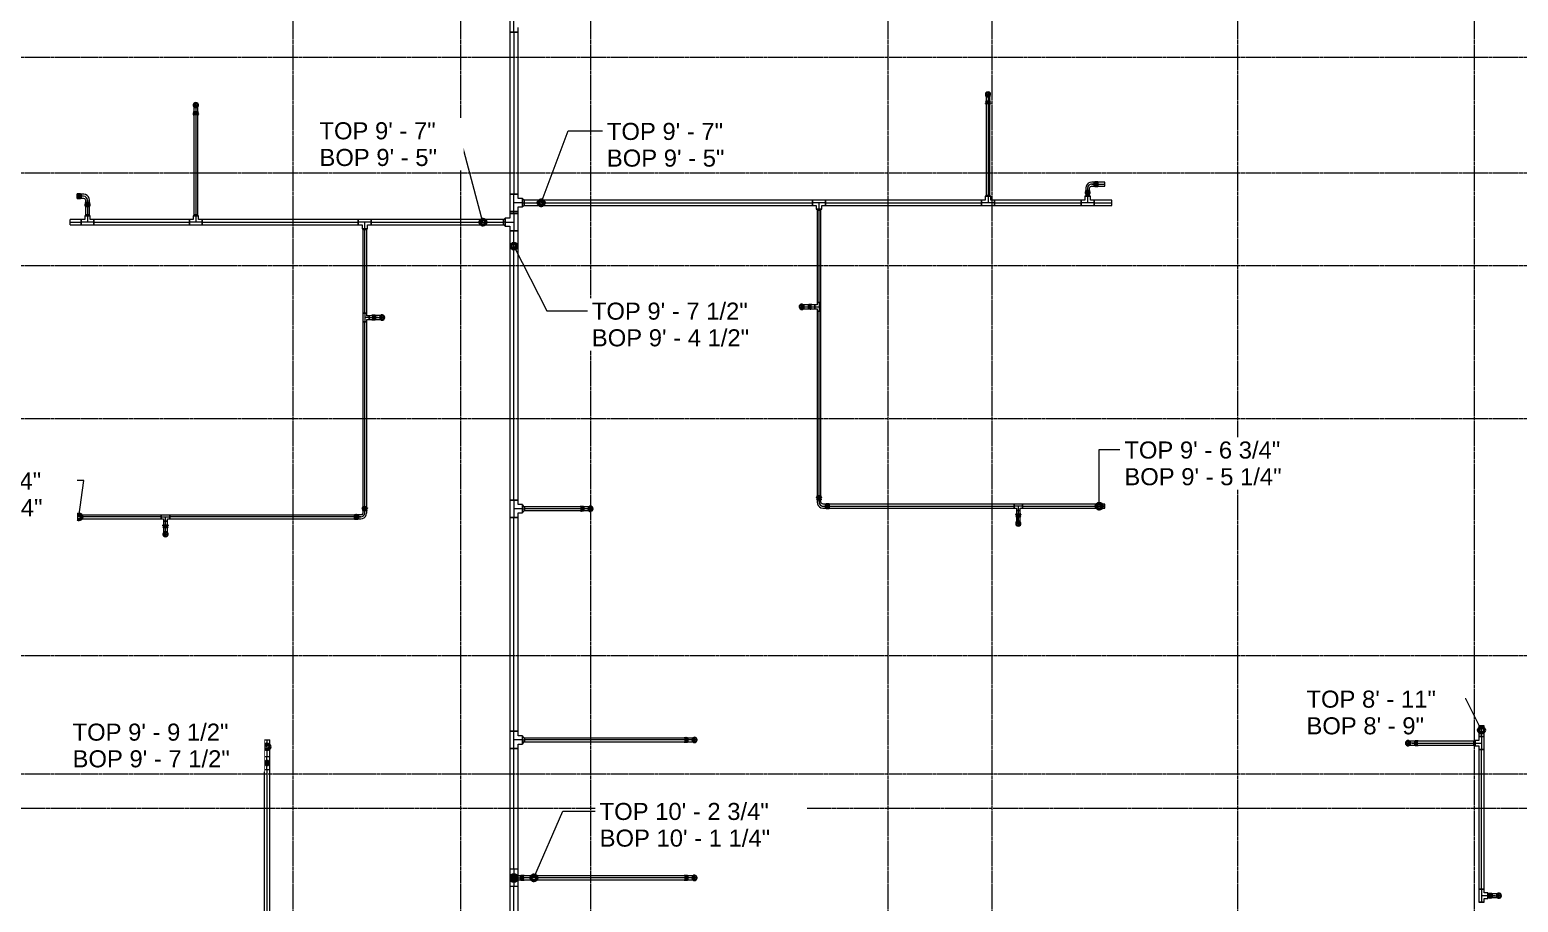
# Model space of a CAD drawing. Header units: inches. Extents: x -3679 to 241, y -496 to 1784.
# Drawn here: x -2102 to -1587, y 520 to 822 of the extents above; entities that cross this region are included whole.
import ezdxf

# ---------------------------------------------------------------- set-up
doc = ezdxf.new("R2010")
doc.units = ezdxf.units.IN
doc.header["$MEASUREMENT"] = 0
doc.linetypes.add('Grid Line', pattern=[0.875, 0.5, -0.125, 0.125, -0.125])
for name, color, linetype, lineweight in [('G-ANNO-DIMS', 111, 'Continuous', 9), ('P-PIPE', 3, 'Continuous', 9), ('P-PIPE-CNTR', 3, 'Continuous', 9), ('S-GRID', 1, 'Continuous', 9)]:
    doc.layers.add(name, color=color, linetype=linetype, lineweight=lineweight)
doc.styles.add('Arial_1', font='arial.ttf', dxfattribs={"height": 5.901198})

# ---------------------------------------------------------------- blocks, each defined once
blk = doc.blocks.new('Victaulic-VicPress316-Elbow 90-45deg Style P568_P571 - Standard-523083-MAIN LEVEL')
at = {"layer": 'P-PIPE'}
for p, q in [((-436.17, 302.52), (-436.17, 302.18)), ((-436.17, 301.89), (-436.17, 301.44)), ((-436.06, 302.52), (-436.06, 301.22)), ((-436.06, 301.33), (-436.06, 300.39)), ((-436.06, 301.33), (-435.41, 301.33)), ((-435.41, 301.33), (-436.06, 301.33)), ((-435.41, 302.52), (-435.41, 302.52)), ((-435.41, 302.52), (-435.41, 302.52)), ((-435.41, 302.52), (-435.41, 302.52)), ((-435.41, 302.52), (-435.41, 302.52)), ((-435.41, 302.18), (-435.41, 302.18)), ((-435.41, 302.18), (-435.41, 302.18)), ((-435.41, 301.89), (-435.41, 301.89)), ((-435.41, 301.89), (-435.41, 301.89)), ((-435.41, 301.33), (-434.75, 301.33)), ((-434.75, 301.33), (-435.41, 301.33)), ((-435.41, 300.39), (-435.41, 301.33)), ((-435.41, 301.22), (-435.41, 301.22)), ((-435.41, 301.22), (-435.41, 301.22)), ((-435.41, 299), (-435.41, 300.39)), ((-435.41, 299), (-435.41, 299)), ((-434.75, 301.22), (-434.75, 302.52)), ((-434.75, 300.39), (-434.75, 301.33)), ((-434.64, 302.18), (-434.64, 302.52)), ((-434.64, 301.44), (-434.64, 301.89))]:
    blk.add_line(p, q, dxfattribs=at)
at = {"layer": 'P-PIPE', "flags": 128}
for points in [[(-436.17, 301.89), (-436.29, 301.96), (-436.3, 302.1), (-436.19, 302.18), (-436.17, 302.18)], [(-435.41, 299.91), (-435.8, 299.82), (-436.12, 299.56), (-436.3, 299.19), (-436.29, 298.78), (-436.1, 298.42), (-435.78, 298.17), (-435.41, 298.09)], [(-436.17, 302.18), (-436.08, 302.18), (-435.83, 302.18), (-435.47, 302.18), (-435.41, 302.18)], [(-435.41, 302.18), (-435.77, 302.18), (-436.05, 302.18), (-436.17, 302.18), (-436.17, 302.18)], [(-436.17, 301.89), (-436.08, 301.89), (-435.83, 301.89), (-435.47, 301.89), (-435.41, 301.89)], [(-435.41, 301.89), (-435.77, 301.89), (-436.05, 301.89), (-436.17, 301.89), (-436.17, 301.89)], [(-436.06, 301.22), (-436.17, 301.41), (-436.17, 301.44)], [(-435.41, 299.77), (-435.77, 299.67), (-436.05, 299.42), (-436.17, 299.07), (-436.11, 298.7), (-435.88, 298.4), (-435.54, 298.25), (-435.41, 298.23)], [(-436.06, 300.39), (-436.06, 299.89), (-436.06, 299.46), (-436.06, 299.15), (-436.06, 299.01), (-436.06, 299)], [(-434.64, 302.18), (-434.73, 302.18), (-434.98, 302.18), (-435.34, 302.18), (-435.41, 302.18)], [(-435.41, 302.18), (-435.04, 302.18), (-434.76, 302.18), (-434.64, 302.18), (-434.64, 302.18)], [(-434.64, 301.89), (-434.73, 301.89), (-434.98, 301.89), (-435.34, 301.89), (-435.41, 301.89)], [(-435.41, 301.89), (-435.04, 301.89), (-434.76, 301.89), (-434.64, 301.89), (-434.64, 301.89)], [(-435.41, 298.09), (-435.01, 298.18), (-434.69, 298.44), (-434.51, 298.81), (-434.52, 299.22), (-434.71, 299.58), (-435.03, 299.83), (-435.41, 299.91)], [(-435.41, 298.23), (-435.04, 298.33), (-434.76, 298.58), (-434.64, 298.93), (-434.7, 299.3), (-434.93, 299.6), (-435.27, 299.75), (-435.41, 299.77)], [(-434.64, 301.44), (-434.73, 301.24), (-434.75, 301.22)], [(-434.75, 299), (-434.75, 299.09), (-434.75, 299.36), (-434.75, 299.76), (-434.75, 300.25), (-434.75, 300.39)], [(-434.64, 302.18), (-434.52, 302.11), (-434.51, 301.98), (-434.62, 301.89), (-434.64, 301.89)]]:
    blk.add_lwpolyline(points, dxfattribs=at)
at = {"layer": 'P-PIPE'}
for radius, start, end in [(0.767, 90, 270), (0.767, 90, 270), (0.767, 90, 270), (0.657, 90, 270), (0.657, 90, 270), (0.657, 90, 180), (0.657, 180, 270), (0.767, 270, 90), (0.767, 270, 90), (0.767, 270, 90), (0.658, 270, 90), (0.658, 270, 90), (0.658, 0, 90), (0.658, 270, 0)]:
    blk.add_arc((-435.41, 299), radius, start, end, dxfattribs=at)
blk = doc.blocks.new('Victaulic-VicPress316-Elbow 90-45deg Style P568_P571 - Standard-V7-MAIN LEVEL')
at = {"layer": 'P-PIPE'}
for p, q in [((-3.18, 0.77), (-3.52, 0.77)), ((-3.52, 0.77), (-3.52, -0.77)), ((-3.52, -0.77), (-3.52, 0.77)), ((-2.22, 0.66), (-3.52, 0.66)), ((-3.52, -0.66), (-3.52, 0.66)), ((-3.52, 0.66), (-3.52, -0.66)), ((-3.18, -0.77), (-3.18, 0.77)), ((-3.18, 0.77), (-3.18, -0.77)), ((-2.44, 0.77), (-2.89, 0.77)), ((-2.89, -0.77), (-2.89, 0.77)), ((-2.89, 0.77), (-2.89, -0.77)), ((-1.39, 0.66), (-2.33, 0.66)), ((-2.33, 0), (-2.33, 0.66)), ((-2.33, 0.66), (-2.33, 0)), ((-2.22, -0.66), (-2.22, 0.66)), ((-2.22, 0.66), (-2.22, -0.66)), ((-0.77, 3.52), (-0.77, 3.18)), ((0.77, 3.52), (-0.77, 3.52)), ((-0.77, 3.52), (0.77, 3.52)), ((-0.77, 3.18), (0.77, 3.18)), ((0.77, 3.18), (-0.77, 3.18)), ((-0.77, 2.89), (-0.77, 2.44)), ((-0.77, 2.89), (0.77, 2.89)), ((0.77, 2.89), (-0.77, 2.89)), ((-0.66, 3.52), (-0.66, 2.22)), ((-0.66, 3.52), (0.66, 3.52)), ((0.66, 3.52), (-0.66, 3.52)), ((-0.66, 2.33), (-0.66, 1.39)), ((0, 2.33), (-0.66, 2.33)), ((-0.66, 2.33), (0, 2.33)), ((-0.66, 2.22), (0.66, 2.22)), ((0.66, 2.22), (-0.66, 2.22)), ((0, 2.33), (0.66, 2.33)), ((0.66, 2.33), (0, 2.33)), ((0, 1.39), (0, 2.33)), ((0.66, 2.22), (0.66, 3.52)), ((0.66, 1.39), (0.66, 2.33)), ((0.77, 3.18), (0.77, 3.52)), ((0.77, 2.44), (0.77, 2.89)), ((-3.52, -0.66), (-2.22, -0.66)), ((-3.52, -0.77), (-3.18, -0.77)), ((-2.89, -0.77), (-2.44, -0.77)), ((-2.33, 0), (-2.33, -0.66)), ((-2.33, -0.66), (-2.33, 0)), ((-1.39, 0), (-2.33, 0)), ((-2.33, -0.66), (-1.39, -0.66))]:
    blk.add_line(p, q, dxfattribs=at)
at = {"layer": 'P-PIPE', "flags": 128}
for points in [[(-3.18, 0.77), (-3.11, 0.89), (-2.98, 0.9), (-2.89, 0.79), (-2.89, 0.77)], [(-3.18, 0.77), (-3.18, 0.67), (-3.18, 0.42), (-3.18, 0.07), (-3.18, -0.3), (-3.18, -0.6), (-3.18, -0.75), (-3.18, -0.77)], [(-3.18, -0.77), (-3.18, -0.67), (-3.18, -0.42), (-3.18, -0.07), (-3.18, 0.3), (-3.18, 0.6), (-3.18, 0.75), (-3.18, 0.77)], [(-2.89, -0.77), (-2.89, -0.67), (-2.89, -0.42), (-2.89, -0.07), (-2.89, 0.3), (-2.89, 0.6), (-2.89, 0.75), (-2.89, 0.77)], [(-2.89, 0.77), (-2.89, 0.67), (-2.89, 0.42), (-2.89, 0.07), (-2.89, -0.3), (-2.89, -0.6), (-2.89, -0.75), (-2.89, -0.77)], [(-2.44, 0.77), (-2.24, 0.68), (-2.22, 0.66)], [(-0.66, 1.39), (-0.75, 1.04), (-1, 0.77), (-1.35, 0.66), (-1.39, 0.66)], [(-1.39, -0.66), (-0.78, -0.56), (-0.23, -0.29), (0.22, 0.13), (0.53, 0.67), (0.65, 1.27), (0.66, 1.39)], [(-0.77, 2.89), (-0.89, 2.96), (-0.9, 3.1), (-0.79, 3.18), (-0.77, 3.18)], [(0.77, 3.18), (0.67, 3.18), (0.42, 3.18), (0.07, 3.18), (-0.3, 3.18), (-0.6, 3.18), (-0.75, 3.18), (-0.77, 3.18)], [(-0.77, 3.18), (-0.67, 3.18), (-0.42, 3.18), (-0.07, 3.18), (0.3, 3.18), (0.6, 3.18), (0.75, 3.18), (0.77, 3.18)], [(-0.77, 2.89), (-0.67, 2.89), (-0.42, 2.89), (-0.07, 2.89), (0.3, 2.89), (0.6, 2.89), (0.75, 2.89), (0.77, 2.89)], [(0.77, 2.89), (0.67, 2.89), (0.42, 2.89), (0.07, 2.89), (-0.3, 2.89), (-0.6, 2.89), (-0.75, 2.89), (-0.77, 2.89)], [(-0.66, 2.22), (-0.77, 2.41), (-0.77, 2.44)], [(0.77, 2.44), (0.68, 2.24), (0.66, 2.22)], [(0.77, 3.18), (0.89, 3.11), (0.9, 2.98), (0.79, 2.89), (0.77, 2.89)], [(-2.89, -0.77), (-2.96, -0.89), (-3.1, -0.9), (-3.18, -0.79), (-3.18, -0.77)], [(-2.22, -0.66), (-2.41, -0.77), (-2.44, -0.77)]]:
    blk.add_lwpolyline(points, dxfattribs=at)
at = {"layer": 'P-PIPE'}
blk.add_arc((-1.39, 1.39), 1.39, 270, 0, dxfattribs=at)
blk = doc.blocks.new('Victaulic-VicPress316-Elbow 90-45deg Style P568_P571 - Standard-V5-MAIN LEVEL')
at = {"layer": 'P-PIPE'}
for p, q in [((-559.33, 302.52), (-559.33, 302.18)), ((-559.33, 301.89), (-559.33, 301.44)), ((-559.22, 302.52), (-559.22, 301.22)), ((-559.22, 301.33), (-559.22, 300.39)), ((-558.56, 301.33), (-559.22, 301.33)), ((-559.22, 301.33), (-558.56, 301.33)), ((-558.56, 302.52), (-558.56, 302.52)), ((-558.56, 302.52), (-558.56, 302.52)), ((-558.56, 302.52), (-558.56, 302.52)), ((-558.56, 302.52), (-558.56, 302.52)), ((-558.56, 302.18), (-558.56, 302.18)), ((-558.56, 302.18), (-558.56, 302.18)), ((-558.56, 301.89), (-558.56, 301.89)), ((-558.56, 301.89), (-558.56, 301.89)), ((-557.9, 301.33), (-558.56, 301.33)), ((-558.56, 301.33), (-557.9, 301.33)), ((-558.56, 300.39), (-558.56, 301.33)), ((-558.56, 301.22), (-558.56, 301.22)), ((-558.56, 301.22), (-558.56, 301.22)), ((-558.56, 300.39), (-558.56, 299)), ((-558.56, 299), (-558.56, 299)), ((-557.9, 301.22), (-557.9, 302.52)), ((-557.9, 300.39), (-557.9, 301.33)), ((-557.79, 302.18), (-557.79, 302.52)), ((-557.79, 301.44), (-557.79, 301.89))]:
    blk.add_line(p, q, dxfattribs=at)
at = {"layer": 'P-PIPE', "flags": 128}
for points in [[(-559.33, 301.89), (-559.45, 301.96), (-559.46, 302.1), (-559.35, 302.18), (-559.33, 302.18)], [(-558.56, 299.91), (-558.96, 299.82), (-559.28, 299.56), (-559.45, 299.19), (-559.45, 298.78), (-559.26, 298.42), (-558.93, 298.17), (-558.56, 298.09)], [(-559.33, 302.18), (-559.23, 302.18), (-558.98, 302.18), (-558.63, 302.18), (-558.56, 302.18)], [(-558.56, 302.18), (-558.92, 302.18), (-559.2, 302.18), (-559.32, 302.18), (-559.33, 302.18)], [(-559.33, 301.89), (-559.23, 301.89), (-558.98, 301.89), (-558.63, 301.89), (-558.56, 301.89)], [(-558.56, 301.89), (-558.92, 301.89), (-559.2, 301.89), (-559.32, 301.89), (-559.33, 301.89)], [(-559.22, 301.22), (-559.33, 301.41), (-559.33, 301.44)], [(-558.56, 299.77), (-558.92, 299.67), (-559.2, 299.42), (-559.32, 299.07), (-559.26, 298.7), (-559.04, 298.4), (-558.69, 298.25), (-558.56, 298.23)], [(-559.22, 300.39), (-559.22, 299.89), (-559.22, 299.46), (-559.22, 299.15), (-559.22, 299.01), (-559.22, 299)], [(-557.79, 302.18), (-557.89, 302.18), (-558.14, 302.18), (-558.49, 302.18), (-558.56, 302.18)], [(-558.56, 302.18), (-558.2, 302.18), (-557.92, 302.18), (-557.8, 302.18), (-557.79, 302.18)], [(-557.79, 301.89), (-557.89, 301.89), (-558.14, 301.89), (-558.49, 301.89), (-558.56, 301.89)], [(-558.56, 301.89), (-558.2, 301.89), (-557.92, 301.89), (-557.8, 301.89), (-557.79, 301.89)], [(-558.56, 298.09), (-558.16, 298.18), (-557.84, 298.44), (-557.67, 298.81), (-557.67, 299.22), (-557.86, 299.58), (-558.19, 299.83), (-558.56, 299.91)], [(-558.56, 298.23), (-558.2, 298.33), (-557.92, 298.58), (-557.8, 298.93), (-557.86, 299.3), (-558.08, 299.6), (-558.43, 299.75), (-558.56, 299.77)], [(-557.79, 301.44), (-557.88, 301.24), (-557.9, 301.22)], [(-557.9, 299), (-557.9, 299.09), (-557.9, 299.36), (-557.9, 299.76), (-557.9, 300.25), (-557.9, 300.39)], [(-557.79, 302.18), (-557.67, 302.11), (-557.66, 301.98), (-557.77, 301.89), (-557.79, 301.89)]]:
    blk.add_lwpolyline(points, dxfattribs=at)
at = {"layer": 'P-PIPE'}
for radius, start, end in [(0.767, 90, 270), (0.767, 90, 270), (0.767, 90, 270), (0.658, 90, 270), (0.658, 90, 270), (0.658, 90, 180), (0.658, 180, 270), (0.767, 270, 90), (0.767, 270, 90), (0.767, 270, 90), (0.658, 270, 90), (0.658, 270, 90), (0.658, 0, 90), (0.658, 270, 0)]:
    blk.add_arc((-558.56, 299), radius, start, end, dxfattribs=at)
blk = doc.blocks.new('Transition - Generic - Plumbing-CW-1127470-MAIN LEVEL')
at = {"layer": 'P-PIPE'}
for radius, start, end in [(1.3125, 0, 180), (1.3125, 180, 0), (0.5625, 0, 180), (0.5625, 180, 0)]:
    blk.add_arc((-531.75, 313.742802), radius, start, end, dxfattribs=at)
blk = doc.blocks.new('Transition - Generic - Plumbing-CW-1090292-MAIN LEVEL')
at = {"layer": 'P-PIPE'}
for radius, start, end in [(0.8125, 0, 180), (0.8125, 180, 0), (0.5625, 0, 180), (0.5625, 180, 0)]:
    blk.add_arc((-2376, 415.742802), radius, start, end, dxfattribs=at)

msp = doc.modelspace()

# ---------------------------------------------------------------- linework, layer by layer
at = {"layer": 'G-ANNO-DIMS'}
for p, q in [((-1953.67, 786.71), (-1959.95, 786.71)), ((-1945.22, 754.93), (-1953.67, 786.71)), ((-1925.06, 761.65), (-1915.74, 786.5)), ((-1915.74, 786.5), (-1903.82, 786.5)), ((-1934.5, 746.62), (-1923.11, 724.3)), ((-1923.11, 724.3), (-1909.02, 724.3)), ((-1731.86, 676.23), (-1724.65, 676.23)), ((-1731.86, 656.65), (-1731.86, 676.23)), ((-2083.37, 665.51), (-2096.59, 665.51)), ((-2085.1, 652.93), (-2083.37, 665.51)), ((-1604.97, 590.01), (-1614.14, 590.01)), ((-1599.5, 579.11), (-1604.97, 590.01)), ((-2025.2, 578.58), (-2031.75, 578.58)), ((-2020, 573.39), (-2025.2, 578.58)), ((-1927.56, 528), (-1917.59, 551.14)), ((-1917.59, 551.14), (-1906.33, 551.14))]:
    msp.add_line(p, q, dxfattribs=at)
at = {"layer": 'G-ANNO-DIMS', "lineweight": 50}
for centre in [(-1925.06, 761.65), (-1945.22, 754.93), (-1934.5, 746.62), (-1731.86, 656.65), (-2085.1, 652.93), (-1599.5, 579.11), (-2020, 573.39), (-1927.56, 528)]:
    msp.add_circle(centre, 1, dxfattribs=at)
at = {"layer": 'P-PIPE'}
for p, q in [((-1935.94, 826.73), (-1935.94, 820.75)), ((-1933.06, 820.75), (-1935.94, 820.75)), ((-1935.94, 820.75), (-1933.06, 820.75)), ((-1935.94, 820.75), (-1935.94, 764.65)), ((-1935.94, 820.75), (-1933.06, 820.75)), ((-1933.06, 820.75), (-1933.06, 822.31)), ((-1933.06, 764.65), (-1933.06, 820.75)), ((-1771.02, 796.82), (-1771.02, 764.3)), ((-1771.02, 796.82), (-1769.71, 796.82)), ((-1769.71, 764.3), (-1769.71, 796.82)), ((-2045.29, 793.1), (-2045.29, 757.58)), ((-2045.29, 793.1), (-2043.98, 793.1)), ((-2043.98, 757.58), (-2043.98, 793.1)), ((-1729.86, 768.77), (-1733.53, 768.77)), ((-1733.53, 767.45), (-1733.53, 768.77)), ((-1729.86, 767.45), (-1729.86, 768.77)), ((-2084.47, 764.58), (-2085.14, 764.58)), ((-2085.14, 763.27), (-2085.14, 764.58)), ((-2085.14, 763.27), (-2084.47, 763.27)), ((-2084.47, 763.27), (-2084.47, 764.58)), ((-1935.94, 764.65), (-1935.94, 758.66)), ((-1933.06, 764.65), (-1935.94, 764.65)), ((-1935.94, 764.65), (-1933.06, 764.65)), ((-1935.94, 764.65), (-1933.06, 764.65)), ((-1933.06, 763.09), (-1933.06, 764.65)), ((-1931.51, 763.09), (-1933.06, 763.09)), ((-1931.51, 760.22), (-1931.51, 763.09)), ((-1931.51, 763.09), (-1931.51, 760.22)), ((-1930.85, 762.47), (-1931.51, 762.97)), ((-1771.32, 763.9), (-1771.32, 762.6)), ((-1769.41, 763.9), (-1771.32, 763.9)), ((-1771.32, 763.9), (-1769.41, 763.9)), ((-1770.93, 764.3), (-1771.18, 763.9)), ((-1771.02, 764.3), (-1769.71, 764.3)), ((-1769.55, 763.9), (-1769.8, 764.3)), ((-1769.41, 762.6), (-1769.41, 763.9)), ((-1736.82, 763.9), (-1736.82, 762.6)), ((-1734.91, 763.9), (-1736.82, 763.9)), ((-1736.82, 763.9), (-1734.91, 763.9)), ((-1736.43, 764.3), (-1736.68, 763.9)), ((-1736.52, 765.78), (-1736.52, 764.3)), ((-1735.21, 765.78), (-1736.52, 765.78)), ((-1735.21, 764.3), (-1736.52, 764.3)), ((-1735.05, 763.9), (-1735.3, 764.3)), ((-1735.21, 764.3), (-1735.21, 765.78)), ((-1734.91, 762.6), (-1734.91, 763.9)), ((-1733.53, 767.45), (-1729.86, 767.45)), ((-2082.7, 757.58), (-2082.95, 757.18)), ((-2082.79, 761.6), (-2082.79, 757.58)), ((-2082.79, 761.6), (-2081.48, 761.6)), ((-2082.79, 757.58), (-2081.48, 757.58)), ((-2081.32, 757.18), (-2081.57, 757.58)), ((-2081.48, 757.58), (-2081.48, 761.6)), ((-2045.2, 757.58), (-2045.45, 757.18)), ((-2045.29, 757.58), (-2043.98, 757.58)), ((-2043.82, 757.18), (-2044.07, 757.58)), ((-1935.94, 758.66), (-1935.94, 757.93)), ((-1933.06, 758.66), (-1935.94, 758.66)), ((-1933.06, 758.66), (-1935.94, 758.66)), ((-1935.94, 758.66), (-1933.06, 758.66)), ((-1933.06, 757.93), (-1935.94, 757.93)), ((-1935.94, 757.93), (-1935.94, 756.37)), ((-1935.94, 757.93), (-1933.06, 757.93)), ((-1933.06, 757.93), (-1935.94, 757.93)), ((-1933.06, 758.66), (-1933.06, 760.22)), ((-1933.06, 760.22), (-1931.51, 760.22)), ((-1933.06, 757.93), (-1933.06, 758.66)), ((-1933.06, 751.94), (-1933.06, 757.93)), ((-1931.51, 760.34), (-1930.85, 760.84)), ((-1831.11, 762.6), (-1930.85, 762.6)), ((-1930.85, 760.7), (-1930.85, 762.6)), ((-1930.85, 760.7), (-1831.11, 760.7)), ((-1826.62, 762.6), (-1831.11, 762.6)), ((-1831.11, 760.7), (-1831.11, 762.6)), ((-1831.11, 762.6), (-1831.11, 760.7)), ((-1831.11, 760.7), (-1831.11, 762.6)), ((-1831.11, 760.7), (-1829.82, 760.7)), ((-1829.82, 760.7), (-1829.82, 759.41)), ((-1827.91, 759.41), (-1829.82, 759.41)), ((-1829.82, 759.41), (-1827.91, 759.41)), ((-1829.68, 759.41), (-1829.43, 759)), ((-1829.52, 759), (-1829.52, 727.15)), ((-1828.21, 759), (-1829.52, 759)), ((-1828.3, 759), (-1828.05, 759.41)), ((-1828.21, 727.15), (-1828.21, 759)), ((-1827.91, 760.7), (-1826.62, 760.7)), ((-1827.91, 759.41), (-1827.91, 760.7)), ((-1826.62, 760.7), (-1826.62, 762.6)), ((-1826.62, 762.6), (-1826.62, 760.7)), ((-1772.61, 762.6), (-1826.62, 762.6)), ((-1826.62, 760.7), (-1826.62, 762.6)), ((-1826.62, 760.7), (-1772.61, 760.7)), ((-1771.32, 762.6), (-1772.61, 762.6)), ((-1772.61, 762.6), (-1772.61, 760.7)), ((-1772.61, 760.7), (-1772.61, 762.6)), ((-1772.61, 760.7), (-1772.61, 762.6)), ((-1772.61, 760.7), (-1768.12, 760.7)), ((-1768.12, 762.6), (-1769.41, 762.6)), ((-1768.12, 762.6), (-1768.12, 760.7)), ((-1768.12, 760.7), (-1768.12, 762.6)), ((-1738.11, 762.6), (-1768.12, 762.6)), ((-1768.12, 760.7), (-1768.12, 762.6)), ((-1768.12, 760.7), (-1738.11, 760.7)), ((-1736.82, 762.6), (-1738.11, 762.6)), ((-1738.11, 762.6), (-1738.11, 760.7)), ((-1738.11, 760.7), (-1738.11, 762.6)), ((-1738.11, 760.7), (-1738.11, 762.6)), ((-1738.11, 760.7), (-1733.62, 760.7)), ((-1733.62, 762.6), (-1734.91, 762.6)), ((-1727.5, 762.6), (-1733.62, 762.6)), ((-1733.62, 760.7), (-1733.62, 762.6)), ((-1733.62, 762.6), (-1733.62, 760.7)), ((-1733.62, 760.7), (-1733.62, 762.6)), ((-1733.62, 760.7), (-1727.5, 760.7)), ((-1727.5, 760.7), (-1727.5, 762.6)), ((-2084.38, 755.88), (-2088.14, 755.88)), ((-2088.14, 753.98), (-2088.14, 755.88)), ((-2088.14, 753.98), (-2084.38, 753.98)), ((-2083.09, 755.88), (-2084.38, 755.88)), ((-2084.38, 755.88), (-2084.38, 753.98)), ((-2084.38, 753.98), (-2084.38, 755.88)), ((-2084.38, 753.98), (-2084.38, 755.88)), ((-2084.38, 753.98), (-2079.89, 753.98)), ((-2083.09, 757.18), (-2083.09, 755.88)), ((-2081.18, 757.18), (-2083.09, 757.18)), ((-2083.09, 757.18), (-2081.18, 757.18)), ((-2081.18, 755.88), (-2081.18, 757.18)), ((-2079.89, 755.88), (-2081.18, 755.88)), ((-2046.88, 755.88), (-2079.89, 755.88)), ((-2079.89, 753.98), (-2079.89, 755.88)), ((-2079.89, 755.88), (-2079.89, 753.98)), ((-2079.89, 753.98), (-2079.89, 755.88)), ((-2079.89, 753.98), (-2046.88, 753.98)), ((-2045.59, 755.88), (-2046.88, 755.88)), ((-2046.88, 755.88), (-2046.88, 753.98)), ((-2046.88, 753.98), (-2046.88, 755.88)), ((-2046.88, 753.98), (-2046.88, 755.88)), ((-2046.88, 753.98), (-2042.39, 753.98)), ((-2045.59, 757.18), (-2045.59, 755.88)), ((-2043.68, 757.18), (-2045.59, 757.18)), ((-2045.59, 757.18), (-2043.68, 757.18)), ((-2043.68, 755.88), (-2043.68, 757.18)), ((-2042.39, 755.88), (-2043.68, 755.88)), ((-1988.38, 755.88), (-2042.39, 755.88)), ((-2042.39, 753.98), (-2042.39, 755.88)), ((-2042.39, 755.88), (-2042.39, 753.98)), ((-2042.39, 753.98), (-2042.39, 755.88)), ((-2042.39, 753.98), (-1988.38, 753.98)), ((-1983.89, 755.88), (-1988.38, 755.88)), ((-1988.38, 753.98), (-1988.38, 755.88)), ((-1988.38, 755.88), (-1988.38, 753.98)), ((-1988.38, 753.98), (-1988.38, 755.88)), ((-1988.38, 753.98), (-1987.09, 753.98)), ((-1987.09, 753.98), (-1987.09, 752.69)), ((-1985.18, 752.69), (-1987.09, 752.69)), ((-1987.09, 752.69), (-1985.18, 752.69)), ((-1986.95, 752.69), (-1986.7, 752.28)), ((-1985.57, 752.28), (-1985.32, 752.69)), ((-1985.18, 753.98), (-1983.89, 753.98)), ((-1985.18, 752.69), (-1985.18, 753.98)), ((-1938.15, 755.88), (-1983.89, 755.88)), ((-1983.89, 753.98), (-1983.89, 755.88)), ((-1983.89, 753.98), (-1983.89, 755.88)), ((-1983.89, 755.88), (-1983.89, 753.98)), ((-1983.89, 753.98), (-1938.15, 753.98)), ((-1937.49, 756.25), (-1938.15, 755.75)), ((-1938.15, 753.98), (-1938.15, 755.88)), ((-1938.15, 754.12), (-1937.49, 753.62)), ((-1935.94, 756.37), (-1937.49, 756.37)), ((-1937.49, 756.37), (-1937.49, 753.5)), ((-1937.49, 753.5), (-1937.49, 756.37)), ((-1937.49, 753.5), (-1935.94, 753.5)), ((-1935.94, 753.5), (-1935.94, 751.94)), ((-1986.79, 752.28), (-1986.79, 723.42)), ((-1985.48, 752.28), (-1986.79, 752.28)), ((-1985.48, 723.42), (-1985.48, 752.28)), ((-1935.94, 751.94), (-1933.06, 751.94)), ((-1933.06, 751.94), (-1935.94, 751.94)), ((-1935.94, 751.94), (-1935.94, 658.73)), ((-1933.06, 751.94), (-1935.94, 751.94)), ((-1933.06, 658.73), (-1933.06, 751.94)), ((-1828.21, 727.15), (-1829.52, 727.15)), ((-1829.52, 727.15), (-1829.52, 726.31)), ((-1829.52, 727.15), (-1828.21, 727.15)), ((-1828.21, 727.15), (-1829.52, 727.15)), ((-1828.21, 724.16), (-1828.21, 727.15)), ((-1985.48, 723.42), (-1986.79, 723.42)), ((-1986.79, 723.42), (-1986.79, 720.43)), ((-1985.48, 723.42), (-1986.79, 723.42)), ((-1986.79, 723.42), (-1985.48, 723.42)), ((-1985.48, 722.58), (-1985.48, 723.42)), ((-1984.64, 722.58), (-1985.48, 722.58)), ((-1982.47, 722.58), (-1984.64, 722.58)), ((-1984.64, 721.27), (-1984.64, 722.58)), ((-1984.64, 722.58), (-1984.64, 721.27)), ((-1984.64, 721.27), (-1984.64, 722.58)), ((-1982.47, 721.27), (-1982.47, 722.58)), ((-1830.36, 726.31), (-1832.53, 726.31)), ((-1832.53, 725), (-1832.53, 726.31)), ((-1832.53, 725), (-1830.36, 725)), ((-1830.36, 725), (-1830.36, 726.31)), ((-1829.52, 726.31), (-1830.36, 726.31)), ((-1830.36, 726.31), (-1830.36, 725)), ((-1830.36, 725), (-1830.36, 726.31)), ((-1830.36, 725), (-1829.52, 725)), ((-1829.52, 725), (-1829.52, 724.16)), ((-1829.52, 724.16), (-1828.21, 724.16)), ((-1828.21, 724.16), (-1829.52, 724.16)), ((-1829.52, 724.16), (-1829.52, 658.98)), ((-1828.21, 724.16), (-1829.52, 724.16)), ((-1828.21, 658.98), (-1828.21, 724.16)), ((-1985.48, 720.43), (-1986.79, 720.43)), ((-1986.79, 720.43), (-1985.48, 720.43)), ((-1986.79, 720.43), (-1986.79, 655.26)), ((-1985.48, 720.43), (-1986.79, 720.43)), ((-1985.48, 720.43), (-1985.48, 721.27)), ((-1985.48, 721.27), (-1984.64, 721.27)), ((-1985.48, 655.26), (-1985.48, 720.43)), ((-1984.64, 721.27), (-1982.47, 721.27)), ((-1985.48, 655.26), (-1986.79, 655.26)), ((-1935.94, 658.73), (-1935.94, 652.75)), ((-1933.06, 658.73), (-1935.94, 658.73)), ((-1935.94, 658.73), (-1933.06, 658.73)), ((-1933.06, 658.73), (-1935.94, 658.73)), ((-1933.06, 657.18), (-1933.06, 658.73)), ((-1931.51, 657.18), (-1933.06, 657.18)), ((-1931.51, 657.18), (-1931.51, 654.31)), ((-1931.51, 654.31), (-1931.51, 657.18)), ((-1930.85, 656.31), (-1931.51, 657.06)), ((-1931.51, 654.43), (-1930.85, 655.18)), ((-1910.33, 656.4), (-1930.85, 656.4)), ((-1930.85, 656.4), (-1930.85, 655.09)), ((-1930.85, 655.09), (-1910.33, 655.09)), ((-1910.33, 656.4), (-1910.33, 655.09)), ((-1828.21, 658.98), (-1829.52, 658.98)), ((-1761.36, 657.31), (-1826.53, 657.31)), ((-1826.53, 656), (-1826.53, 657.31)), ((-1826.53, 656), (-1761.36, 656)), ((-1758.37, 657.31), (-1761.36, 657.31)), ((-1761.36, 656), (-1761.36, 657.31)), ((-1761.36, 657.31), (-1761.36, 656)), ((-1761.36, 656), (-1761.36, 657.31)), ((-1761.36, 656), (-1760.52, 656)), ((-1760.52, 656), (-1760.52, 655.16)), ((-1760.52, 655.16), (-1760.52, 652.98)), ((-1759.21, 655.16), (-1760.52, 655.16)), ((-1759.21, 655.16), (-1760.52, 655.16)), ((-1760.52, 655.16), (-1759.21, 655.16)), ((-1759.21, 656), (-1758.37, 656)), ((-1759.21, 655.16), (-1759.21, 656)), ((-1759.21, 652.98), (-1759.21, 655.16)), ((-1729.86, 657.31), (-1758.37, 657.31)), ((-1758.37, 656), (-1758.37, 657.31)), ((-1758.37, 656), (-1758.37, 657.31)), ((-1758.37, 657.31), (-1758.37, 656)), ((-1758.37, 656), (-1729.86, 656)), ((-1729.86, 656), (-1729.86, 657.31)), ((-2056.63, 653.58), (-2088.14, 653.58)), ((-2088.14, 653.58), (-2088.14, 652.27)), ((-2088.14, 652.27), (-2056.63, 652.27)), ((-2056.63, 653.58), (-2056.63, 652.27)), ((-2053.64, 653.58), (-2056.63, 653.58)), ((-2056.63, 652.27), (-2056.63, 653.58)), ((-2056.63, 653.58), (-2056.63, 652.27)), ((-2056.63, 652.27), (-2055.79, 652.27)), ((-2055.79, 652.27), (-2055.79, 651.43)), ((-2055.79, 651.43), (-2055.79, 649.26)), ((-2054.48, 651.43), (-2055.79, 651.43)), ((-2055.79, 651.43), (-2054.48, 651.43)), ((-2054.48, 651.43), (-2055.79, 651.43)), ((-2054.48, 652.27), (-2053.64, 652.27)), ((-2054.48, 651.43), (-2054.48, 652.27)), ((-2054.48, 649.26), (-2054.48, 651.43)), ((-2053.64, 652.27), (-2053.64, 653.58)), ((-2053.64, 653.58), (-2053.64, 652.27)), ((-1988.47, 653.58), (-2053.64, 653.58)), ((-2053.64, 653.58), (-2053.64, 652.27)), ((-2053.64, 652.27), (-1988.47, 652.27)), ((-1988.47, 653.58), (-1988.47, 652.27)), ((-1933.06, 652.75), (-1935.94, 652.75)), ((-1935.94, 652.75), (-1933.06, 652.75)), ((-1935.94, 652.75), (-1935.94, 578.73)), ((-1933.06, 652.75), (-1935.94, 652.75)), ((-1933.06, 652.75), (-1933.06, 654.31)), ((-1933.06, 654.31), (-1931.51, 654.31)), ((-1933.06, 578.73), (-1933.06, 652.75)), ((-1759.21, 652.98), (-1760.52, 652.98)), ((-2054.48, 649.26), (-2055.79, 649.26)), ((-1935.94, 578.73), (-1935.94, 572.75)), ((-1933.06, 578.73), (-1935.94, 578.73)), ((-1935.94, 578.73), (-1933.06, 578.73)), ((-1933.06, 578.73), (-1935.94, 578.73)), ((-1933.06, 577.18), (-1933.06, 578.73)), ((-1600.45, 580.62), (-1600.45, 576.87)), ((-1598.55, 580.62), (-1600.45, 580.62)), ((-1598.55, 576.87), (-1598.55, 580.62)), ((-2020.95, 575.74), (-2020.95, 569.99)), ((-2020.95, 575.74), (-2019.05, 575.74)), ((-2019.05, 569.99), (-2019.05, 575.74)), ((-1935.94, 572.75), (-1935.94, 530.99)), ((-1933.06, 572.75), (-1935.94, 572.75)), ((-1933.06, 572.75), (-1935.94, 572.75)), ((-1935.94, 572.75), (-1933.06, 572.75)), ((-1931.51, 577.18), (-1933.06, 577.18)), ((-1933.06, 572.75), (-1933.06, 574.31)), ((-1933.06, 574.31), (-1931.51, 574.31)), ((-1933.06, 530.99), (-1933.06, 572.75)), ((-1931.51, 574.31), (-1931.51, 577.18)), ((-1931.51, 577.18), (-1931.51, 574.31)), ((-1930.85, 576.31), (-1931.51, 577.06)), ((-1931.51, 574.43), (-1930.85, 575.18)), ((-1874.33, 576.4), (-1930.85, 576.4)), ((-1930.85, 576.4), (-1930.85, 575.09)), ((-1930.85, 575.09), (-1874.33, 575.09)), ((-1874.33, 576.4), (-1874.33, 575.09)), ((-1602.15, 575.28), (-1622.61, 575.28)), ((-1622.61, 573.97), (-1622.61, 575.28)), ((-1622.61, 573.97), (-1602.15, 573.97)), ((-1601.75, 575.44), (-1602.15, 575.19)), ((-1602.15, 573.97), (-1602.15, 575.28)), ((-1602.15, 574.06), (-1601.75, 573.81)), ((-1600.45, 575.58), (-1601.75, 575.58)), ((-1601.75, 575.58), (-1601.75, 573.67)), ((-1601.75, 573.67), (-1601.75, 575.58)), ((-1601.75, 573.67), (-1600.45, 573.67)), ((-1598.55, 576.87), (-1600.45, 576.87)), ((-1600.45, 576.87), (-1600.45, 575.58)), ((-1600.45, 576.87), (-1598.55, 576.87)), ((-1598.55, 576.87), (-1600.45, 576.87)), ((-1600.45, 573.67), (-1600.45, 572.38)), ((-1600.45, 572.38), (-1598.55, 572.38)), ((-1598.55, 572.38), (-1600.45, 572.38)), ((-1600.45, 572.38), (-1600.45, 524.06)), ((-1598.55, 572.38), (-1600.45, 572.38)), ((-1598.55, 572.38), (-1598.55, 576.87)), ((-1598.55, 524.06), (-1598.55, 572.38)), ((-2020.95, 569.99), (-2020.95, 565.5)), ((-2020.95, 569.99), (-2019.05, 569.99)), ((-2019.05, 565.5), (-2019.05, 569.99)), ((-2020.95, 565.5), (-2020.95, 449.99)), ((-2020.95, 565.5), (-2019.05, 565.5)), ((-2019.05, 449.99), (-2019.05, 565.5)), ((-1933.06, 530.99), (-1935.94, 530.99)), ((-1935.94, 530.99), (-1935.94, 525.01)), ((-1933.06, 525.01), (-1933.06, 530.99)), ((-1874.33, 528.66), (-1932.17, 528.66)), ((-1932.17, 528.66), (-1932.17, 527.34)), ((-1932.17, 527.34), (-1874.33, 527.34)), ((-1874.33, 528.66), (-1874.33, 527.34)), ((-1935.94, 525.01), (-1935.94, 422.73)), ((-1933.06, 525.01), (-1935.94, 525.01)), ((-1933.06, 422.73), (-1933.06, 525.01)), ((-1600.45, 524.06), (-1600.45, 519.57)), ((-1598.55, 524.06), (-1600.45, 524.06)), ((-1600.45, 524.06), (-1598.55, 524.06)), ((-1598.55, 524.06), (-1600.45, 524.06)), ((-1598.55, 522.76), (-1598.55, 524.06)), ((-1597.26, 522.76), (-1598.55, 522.76)), ((-1598.55, 519.57), (-1598.55, 520.86)), ((-1598.55, 520.86), (-1597.26, 520.86)), ((-1597.26, 522.76), (-1597.26, 520.86)), ((-1597.26, 520.86), (-1597.26, 522.76)), ((-1596.85, 522.37), (-1597.26, 522.62)), ((-1597.26, 521), (-1596.85, 521.25)), ((-1595.83, 522.47), (-1596.85, 522.47)), ((-1596.85, 522.47), (-1596.85, 521.15)), ((-1596.85, 521.15), (-1595.83, 521.15)), ((-1595.83, 522.47), (-1595.83, 521.15)), ((-1598.55, 519.57), (-1600.45, 519.57)), ((-1600.45, 519.57), (-1598.55, 519.57))]:
    msp.add_line(p, q, dxfattribs=at)
for centre, radius, start, end in [((-1770.36, 799.15), 0.657, 0, 180), ((-1770.36, 799.15), 0.658, 180, 0), ((-1770.36, 798.82), 0.329, 90, 270), ((-1770.36, 799.48), 0.329, 270, 90), ((-2044.64, 795.43), 0.657, 0, 180), ((-2044.64, 795.43), 0.658, 180, 0), ((-2044.64, 795.1), 0.329, 90, 270), ((-2044.64, 795.75), 0.329, 270, 90), ((-1980.14, 721.93), 0.657, 0, 180), ((-1980.14, 721.93), 0.658, 180, 0), ((-1980.14, 721.6), 0.329, 90, 270), ((-1980.14, 722.25), 0.329, 270, 90), ((-1834.86, 725.65), 0.657, 0, 180), ((-1834.86, 725.65), 0.658, 180, 0), ((-1834.86, 725.32), 0.329, 90, 270), ((-1834.86, 725.98), 0.329, 270, 90), ((-1908, 655.74), 0.658, 0, 180), ((-1908, 655.74), 0.657, 180, 0), ((-1908, 655.41), 0.329, 90, 270), ((-1908, 656.07), 0.329, 270, 90), ((-1759.86, 650.65), 0.657, 0, 180), ((-1759.86, 650.65), 0.658, 180, 0), ((-1759.86, 650.32), 0.329, 90, 270), ((-1759.86, 650.98), 0.329, 270, 90), ((-2055.14, 646.93), 0.658, 0, 180), ((-2055.14, 646.93), 0.657, 180, 0), ((-2055.14, 646.6), 0.329, 90, 270), ((-2055.14, 647.25), 0.329, 270, 90), ((-1872, 575.74), 0.658, 0, 180), ((-1872, 575.74), 0.657, 180, 0), ((-1872, 575.41), 0.329, 90, 270), ((-1872, 576.07), 0.329, 270, 90), ((-1624.94, 574.62), 0.657, 0, 180), ((-1624.94, 574.62), 0.658, 180, 0), ((-1624.94, 574.3), 0.329, 90, 270), ((-1624.94, 574.95), 0.329, 270, 90), ((-2020, 567.74), 0.951, 90, 270), ((-2020, 567.74), 0.657, 0, 180), ((-2020, 567.74), 0.658, 180, 0), ((-2020, 567.41), 0.329, 90, 270), ((-2020, 567.74), 0.951, 270, 90), ((-2020, 568.07), 0.329, 270, 90), ((-1934.5, 528), 1.44, 90, 270), ((-1934.5, 528), 0.657, 0, 180), ((-1934.5, 528), 0.658, 180, 0), ((-1934.5, 527.67), 0.329, 90, 270), ((-1934.5, 528), 1.44, 270, 90), ((-1934.5, 528.33), 0.329, 270, 90), ((-1872, 528), 0.658, 0, 180), ((-1872, 528), 0.657, 180, 0), ((-1872, 527.67), 0.329, 90, 270), ((-1872, 528.33), 0.329, 270, 90), ((-1593.5, 521.81), 0.657, 0, 180), ((-1593.5, 521.81), 0.658, 180, 0), ((-1593.5, 521.48), 0.329, 90, 270), ((-1593.5, 522.14), 0.329, 270, 90)]:
    msp.add_arc(centre, radius, start, end, dxfattribs=at)
at = {"layer": 'P-PIPE-CNTR'}
for p, q in [((-1934.5, 820.75), (-1934.5, 826.73)), ((-1934.5, 820.75), (-1934.5, 764.65)), ((-1934.5, 820.75), (-1934.5, 764.65)), ((-1771.36, 799.15), (-1769.36, 799.15)), ((-1770.36, 798.15), (-1770.36, 800.15)), ((-1770.36, 799.15), (-1770.36, 797.76)), ((-2045.64, 795.43), (-2043.64, 795.43)), ((-2044.64, 794.43), (-2044.64, 796.43)), ((-2044.64, 795.43), (-2044.64, 794.03)), ((-2044.64, 794.03), (-2044.64, 793.1)), ((-2044.64, 794.03), (-2044.64, 791.91)), ((-1770.36, 797.76), (-1770.36, 796.82)), ((-1770.36, 797.76), (-1770.36, 795.63)), ((-1770.36, 796.82), (-1770.36, 764.3)), ((-1770.36, 796.82), (-1770.36, 764.3)), ((-2044.64, 793.1), (-2044.64, 757.58)), ((-2044.64, 793.1), (-2044.64, 757.58)), ((-1733.53, 768.11), (-1734.47, 768.11)), ((-1733.53, 768.11), (-1729.86, 768.11)), ((-1733.53, 768.11), (-1729.86, 768.11)), ((-2083.53, 763.93), (-2085.66, 763.93)), ((-2085.14, 763.93), (-2084.47, 763.93)), ((-2085.14, 763.93), (-2084.47, 763.93)), ((-2083.53, 763.93), (-2084.47, 763.93)), ((-1934.5, 758.66), (-1934.5, 764.65)), ((-1770.36, 763.9), (-1770.36, 764.3)), ((-1770.36, 763.9), (-1770.36, 761.65)), ((-1735.86, 766.72), (-1735.86, 765.78)), ((-1735.86, 766.72), (-1735.86, 764.59)), ((-1735.86, 764.3), (-1735.86, 765.78)), ((-1735.86, 764.3), (-1735.86, 765.78)), ((-1735.86, 763.9), (-1735.86, 764.3)), ((-1735.86, 763.9), (-1735.86, 761.65)), ((-2082.14, 761.6), (-2082.14, 762.53)), ((-2082.14, 761.6), (-2082.14, 757.58)), ((-2082.14, 761.6), (-2082.14, 757.58)), ((-2082.14, 757.18), (-2082.14, 757.58)), ((-2044.64, 757.18), (-2044.64, 757.58)), ((-1931.51, 761.65), (-1934.5, 761.65)), ((-1934.5, 757.93), (-1934.5, 758.66)), ((-1934.5, 757.93), (-1934.5, 758.66)), ((-1934.5, 757.93), (-1934.5, 751.94)), ((-1931.51, 761.65), (-1930.85, 761.65)), ((-1930.85, 761.65), (-1831.11, 761.65)), ((-1930.85, 761.65), (-1831.11, 761.65)), ((-1826.62, 761.65), (-1831.11, 761.65)), ((-1828.86, 759.41), (-1828.86, 761.65)), ((-1828.86, 759.41), (-1828.86, 759)), ((-1828.86, 727.15), (-1828.86, 759)), ((-1828.86, 727.15), (-1828.86, 759)), ((-1826.62, 761.65), (-1772.61, 761.65)), ((-1826.62, 761.65), (-1772.61, 761.65)), ((-1768.12, 761.65), (-1772.61, 761.65)), ((-1768.12, 761.65), (-1738.11, 761.65)), ((-1768.12, 761.65), (-1738.11, 761.65)), ((-1733.62, 761.65), (-1738.11, 761.65)), ((-1733.62, 761.65), (-1727.5, 761.65)), ((-1733.62, 761.65), (-1727.5, 761.65)), ((-2088.14, 754.93), (-2084.38, 754.93)), ((-2088.14, 754.93), (-2084.38, 754.93)), ((-2079.89, 754.93), (-2084.38, 754.93)), ((-2082.14, 757.18), (-2082.14, 754.93)), ((-2079.89, 754.93), (-2046.88, 754.93)), ((-2079.89, 754.93), (-2046.88, 754.93)), ((-2042.39, 754.93), (-2046.88, 754.93)), ((-2044.64, 757.18), (-2044.64, 754.93)), ((-2042.39, 754.93), (-1988.38, 754.93)), ((-2042.39, 754.93), (-1988.38, 754.93)), ((-1983.89, 754.93), (-1988.38, 754.93)), ((-1986.14, 752.69), (-1986.14, 754.93)), ((-1986.14, 752.69), (-1986.14, 752.28)), ((-1983.89, 754.93), (-1938.15, 754.93)), ((-1983.89, 754.93), (-1938.15, 754.93)), ((-1937.49, 754.93), (-1938.15, 754.93)), ((-1937.49, 754.93), (-1934.5, 754.93)), ((-1986.14, 723.42), (-1986.14, 752.28)), ((-1986.14, 723.42), (-1986.14, 752.28)), ((-1934.5, 658.73), (-1934.5, 751.94)), ((-1934.5, 658.73), (-1934.5, 751.94)), ((-1834.86, 724.65), (-1834.86, 726.65)), ((-1828.86, 727.15), (-1828.86, 724.16)), ((-1986.14, 723.42), (-1986.14, 720.43)), ((-1984.64, 721.93), (-1986.14, 721.93)), ((-1984.64, 721.93), (-1982.47, 721.93)), ((-1984.64, 721.93), (-1982.47, 721.93)), ((-1982.47, 721.93), (-1981.53, 721.93)), ((-1981.53, 721.93), (-1980.14, 721.93)), ((-1981.14, 721.93), (-1979.14, 721.93)), ((-1980.14, 720.93), (-1980.14, 722.93)), ((-1835.86, 725.65), (-1833.86, 725.65)), ((-1834.86, 725.65), (-1833.47, 725.65)), ((-1833.47, 725.65), (-1832.53, 725.65)), ((-1833.47, 725.65), (-1831.34, 725.65)), ((-1832.53, 725.65), (-1830.36, 725.65)), ((-1832.53, 725.65), (-1830.36, 725.65)), ((-1830.36, 725.65), (-1828.86, 725.65)), ((-1828.86, 658.98), (-1828.86, 724.16)), ((-1828.86, 658.98), (-1828.86, 724.16)), ((-1986.14, 655.26), (-1986.14, 720.43)), ((-1986.14, 655.26), (-1986.14, 720.43)), ((-1986.14, 654.32), (-1986.14, 656.45)), ((-1986.14, 654.32), (-1986.14, 655.26)), ((-1934.5, 658.73), (-1934.5, 652.75)), ((-1931.51, 655.74), (-1934.5, 655.74)), ((-1931.51, 655.74), (-1930.85, 655.74)), ((-1910.33, 655.74), (-1930.85, 655.74)), ((-1910.33, 655.74), (-1930.85, 655.74)), ((-1909.39, 655.74), (-1911.52, 655.74)), ((-1909.39, 655.74), (-1910.33, 655.74)), ((-1908, 655.74), (-1909.39, 655.74)), ((-1909, 655.74), (-1907, 655.74)), ((-1908, 654.74), (-1908, 656.74)), ((-1828.86, 658.98), (-1828.86, 658.05)), ((-1827.47, 656.65), (-1826.53, 656.65)), ((-1827.47, 656.65), (-1825.34, 656.65)), ((-1826.53, 656.65), (-1761.36, 656.65)), ((-1826.53, 656.65), (-1761.36, 656.65)), ((-1758.37, 656.65), (-1761.36, 656.65)), ((-1759.86, 655.16), (-1759.86, 656.65)), ((-1759.86, 652.98), (-1759.86, 655.16)), ((-1759.86, 652.98), (-1759.86, 655.16)), ((-1758.37, 656.65), (-1729.86, 656.65)), ((-1758.37, 656.65), (-1729.86, 656.65)), ((-2056.63, 652.93), (-2088.14, 652.93)), ((-2056.63, 652.93), (-2088.14, 652.93)), ((-2056.63, 652.93), (-2053.64, 652.93)), ((-2055.14, 651.43), (-2055.14, 652.93)), ((-2055.14, 649.26), (-2055.14, 651.43)), ((-2055.14, 649.26), (-2055.14, 651.43)), ((-2055.14, 648.32), (-2055.14, 650.45)), ((-1988.47, 652.93), (-2053.64, 652.93)), ((-1988.47, 652.93), (-2053.64, 652.93)), ((-1988.47, 652.93), (-1987.53, 652.93)), ((-1934.5, 578.73), (-1934.5, 652.75)), ((-1934.5, 578.73), (-1934.5, 652.75)), ((-1760.86, 650.65), (-1758.86, 650.65)), ((-1759.86, 652.05), (-1759.86, 654.17)), ((-1759.86, 652.05), (-1759.86, 652.98)), ((-1759.86, 650.65), (-1759.86, 652.05)), ((-1759.86, 649.65), (-1759.86, 651.65)), ((-2056.14, 646.93), (-2054.14, 646.93)), ((-2055.14, 648.32), (-2055.14, 649.26)), ((-2055.14, 646.93), (-2055.14, 648.32)), ((-2055.14, 645.93), (-2055.14, 647.93)), ((-1934.5, 572.75), (-1934.5, 578.73)), ((-1599.5, 576.87), (-1599.5, 580.62)), ((-1599.5, 576.87), (-1599.5, 580.62)), ((-2020, 575.74), (-2020, 569.99)), ((-2020, 575.74), (-2020, 569.99)), ((-1931.51, 575.74), (-1934.5, 575.74)), ((-1934.5, 530.99), (-1934.5, 572.75)), ((-1934.5, 530.99), (-1934.5, 572.75)), ((-1931.51, 575.74), (-1930.85, 575.74)), ((-1874.33, 575.74), (-1930.85, 575.74)), ((-1874.33, 575.74), (-1930.85, 575.74)), ((-1873.39, 575.74), (-1875.52, 575.74)), ((-1873.39, 575.74), (-1874.33, 575.74)), ((-1872, 575.74), (-1873.39, 575.74)), ((-1873, 575.74), (-1871, 575.74)), ((-1872, 574.74), (-1872, 576.74)), ((-1625.94, 574.62), (-1623.94, 574.62)), ((-1624.94, 573.63), (-1624.94, 575.63)), ((-1623.54, 574.62), (-1624.94, 574.62)), ((-1622.61, 574.62), (-1623.54, 574.62)), ((-1622.61, 574.62), (-1602.15, 574.62)), ((-1622.61, 574.62), (-1602.15, 574.62)), ((-1601.75, 574.62), (-1602.15, 574.62)), ((-1601.75, 574.62), (-1599.5, 574.62)), ((-1599.5, 576.87), (-1599.5, 572.38)), ((-1599.5, 524.06), (-1599.5, 572.38)), ((-1599.5, 524.06), (-1599.5, 572.38)), ((-2021, 567.74), (-2019, 567.74)), ((-2020, 565.5), (-2020, 569.99)), ((-2020, 566.74), (-2020, 568.74)), ((-2020, 565.5), (-2020, 449.99)), ((-2020, 565.5), (-2020, 449.99)), ((-1934.5, 530.99), (-1934.5, 525.01)), ((-1935.5, 528), (-1933.5, 528)), ((-1934.5, 527), (-1934.5, 529)), ((-1934.5, 528), (-1933.11, 528)), ((-1933.11, 528), (-1932.17, 528)), ((-1933.11, 528), (-1930.98, 528)), ((-1874.33, 528), (-1932.17, 528)), ((-1874.33, 528), (-1932.17, 528)), ((-1873.39, 528), (-1875.52, 528)), ((-1873.39, 528), (-1874.33, 528)), ((-1872, 528), (-1873.39, 528)), ((-1873, 528), (-1871, 528)), ((-1872, 527), (-1872, 529)), ((-1934.5, 422.73), (-1934.5, 525.01)), ((-1934.5, 422.73), (-1934.5, 525.01)), ((-1599.5, 524.06), (-1599.5, 519.57)), ((-1597.26, 521.81), (-1599.5, 521.81)), ((-1597.26, 521.81), (-1596.85, 521.81)), ((-1595.83, 521.81), (-1596.85, 521.81)), ((-1595.83, 521.81), (-1596.85, 521.81)), ((-1595.83, 521.81), (-1594.89, 521.81)), ((-1594.89, 521.81), (-1593.5, 521.81)), ((-1594.5, 521.81), (-1592.5, 521.81)), ((-1593.5, 520.81), (-1593.5, 522.81))]:
    msp.add_line(p, q, dxfattribs=at)
for centre, start, end in [((-1734.47, 766.72), 90, 180), ((-2083.53, 762.53), 0, 90), ((-1827.47, 658.05), 180, 270), ((-1987.53, 654.32), 270, 0)]:
    msp.add_arc(centre, 1.39, start, end, dxfattribs=at)
at = {"layer": 'S-GRID', "linetype": 'Grid Line'}
for p, q in [((-2011, 1771.74), (-2011, -484.26)), ((-1953, 1771.74), (-1953, -484.26)), ((-1908, 1771.74), (-1908, -484.26)), ((-1805, 1771.74), (-1805, -484.26)), ((-1769, 1771.74), (-1769, -484.26)), ((-1684, 1771.74), (-1684, -484.26)), ((-1602, 1771.74), (-1602, -484.26)), ((-3666.39, 812), (228, 812)), ((-3666.39, 772), (228, 772)), ((-3666.39, 740), (228, 740)), ((-3666.39, 687), (228, 687)), ((-3666.39, 605), (228, 605)), ((-3666.39, 564), (228, 564)), ((228, 552), (-3666.39, 552))]:
    msp.add_line(p, q, dxfattribs=at)

# ---------------------------------------------------------------- block references
at = {"layer": 'P-PIPE'}
for name, p, rotation in [('Victaulic-VicPress316-Elbow 90-45deg Style P568_P571 - Standard-523083-MAIN LEVEL', (-2205.77, 1098.15), 180), ('Victaulic-VicPress316-Elbow 90-45deg Style P568_P571 - Standard-523083-MAIN LEVEL', (-2480.04, 1094.43), 180), ('Victaulic-VicPress316-Elbow 90-45deg Style P568_P571 - Standard-V7-MAIN LEVEL', (-1735.86, 768.11), 180), ('Victaulic-VicPress316-Elbow 90-45deg Style P568_P571 - Standard-V7-MAIN LEVEL', (-2082.14, 763.93), 90), ('Victaulic-VicPress316-Elbow 90-45deg Style P568_P571 - Standard-V5-MAIN LEVEL', (-1681.14, 1280.49), 90), ('Victaulic-VicPress316-Elbow 90-45deg Style P568_P571 - Standard-523083-MAIN LEVEL', (-2133.86, 290.25), 270), ('Victaulic-VicPress316-Elbow 90-45deg Style P568_P571 - Standard-V7-MAIN LEVEL', (-1828.86, 656.65), 270), ('Victaulic-VicPress316-Elbow 90-45deg Style P568_P571 - Standard-523083-MAIN LEVEL', (-1609, 1091.15), 90), ('Victaulic-VicPress316-Elbow 90-45deg Style P568_P571 - Standard-523083-MAIN LEVEL', (-1573, 1011.15), 90), ('Victaulic-VicPress316-Elbow 90-45deg Style P568_P571 - Standard-V5-MAIN LEVEL', (-1923.94, 16.07), 270), ('Transition - Generic - Plumbing-CW-1090292-MAIN LEVEL', (-4396, 983.49), 180), ('Transition - Generic - Plumbing-CW-1127470-MAIN LEVEL', (-2248.24, -3.75), 270), ('Victaulic-VicPress316-Elbow 90-45deg Style P568_P571 - Standard-523083-MAIN LEVEL', (-2233.5, 92.59), 270), ('Victaulic-VicPress316-Elbow 90-45deg Style P568_P571 - Standard-523083-MAIN LEVEL', (-1573, 963.4), 90), ('Victaulic-VicPress316-Elbow 90-45deg Style P568_P571 - Standard-V5-MAIN LEVEL', (-1294.5, 1080.37), 90)]:
    msp.add_blockref(name, p, dxfattribs=dict(at, rotation=rotation))
for name, p in [('Victaulic-VicPress316-Elbow 90-45deg Style P568_P571 - Standard-V7-MAIN LEVEL', (-1986.14, 652.93)), ('Victaulic-VicPress316-Elbow 90-45deg Style P568_P571 - Standard-523083-MAIN LEVEL', (-1619.73, 347.93)), ('Victaulic-VicPress316-Elbow 90-45deg Style P568_P571 - Standard-523083-MAIN LEVEL', (-1324.46, 351.65))]:
    msp.add_blockref(name, p, dxfattribs=at)

# ---------------------------------------------------------------- next in the draw order: texts
at = {"layer": 'G-ANNO-DIMS', "char_height": 5.9012, "attachment_point": 1, "line_spacing_factor": 0.938532, "style": 'Arial_1', "bg_fill": 3, "box_fill_scale": 1.25, "bg_fill_color": 0, "bg_fill_transparency": 0}
for s, insert, width in [('TOP 9\' - 7"\\PBOP 9\' - 5"', (-2001.83, 789.52), 48.456), ('TOP 9\' - 7"\\PBOP 9\' - 5"', (-1902.32, 789.3), 48.456), ('TOP 9\' - 7 1/2"\\PBOP 9\' - 4 1/2"', (-1907.52, 727.1), 64.872), ('TOP 9\' - 6 3/4"\\PBOP 9\' - 5 1/4"', (-1723.15, 679.03), 64.872), ('TOP 9\' - 6 3/4"\\PBOP 9\' - 5 1/4"', (-2152.15, 668.31), 64.872), ('TOP 8\' - 11"\\PBOP 8\' - 9"', (-1660.1, 592.81), 53.352), ('TOP 9\' - 9 1/2"\\PBOP 9\' - 7 1/2"', (-2087.31, 581.39), 64.872), ('TOP 10\' - 2 3/4"\\PBOP 10\' - 1 1/4"', (-1904.83, 553.94), 70.344)]:
    msp.add_mtext(s, dxfattribs=dict(at, insert=insert, width=width))

doc.saveas('drawing.dxf')
